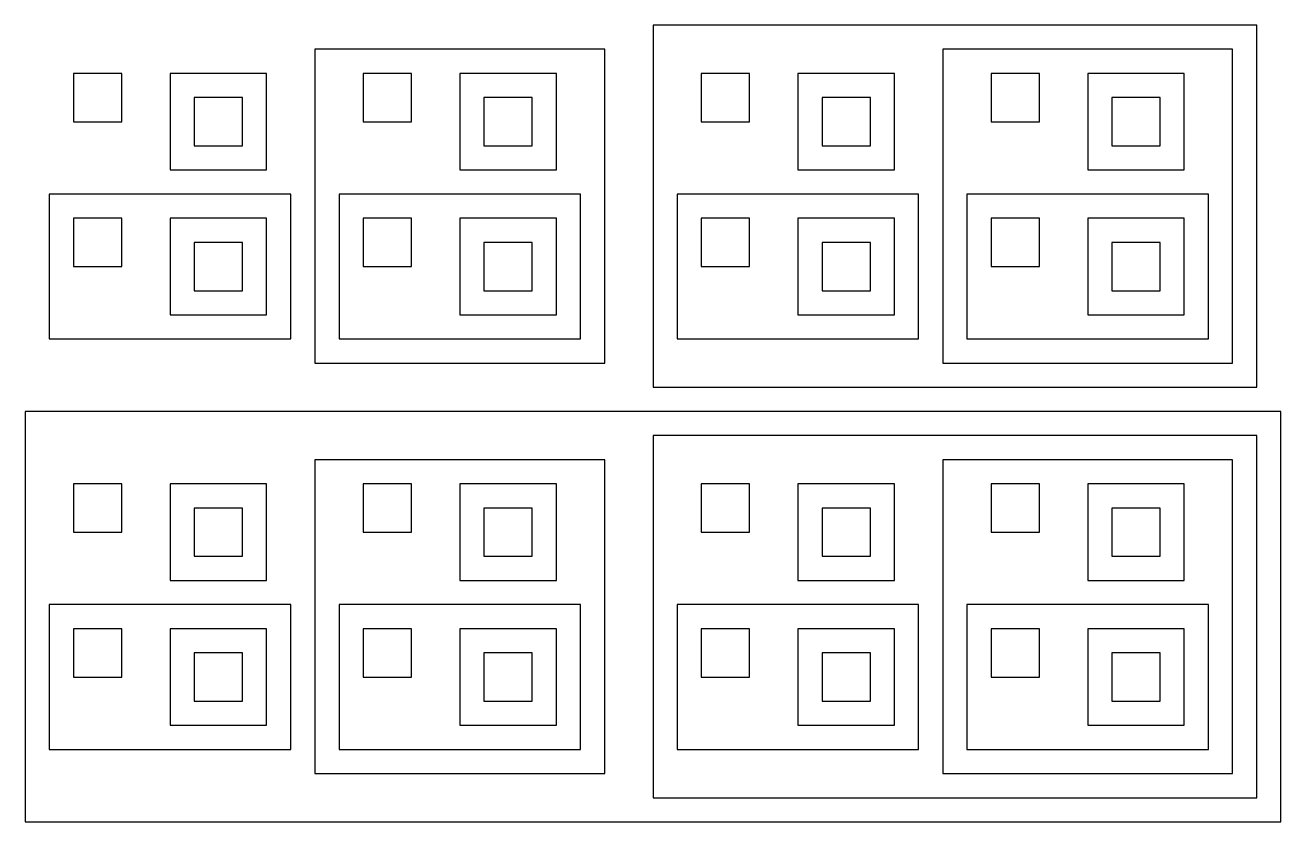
# Model space of a CAD drawing. Header units: millimetres. Extents: x 10 to 270, y 10 to 175.
import ezdxf

# ---------------------------------------------------------------- set-up
doc = ezdxf.new("R2010")
doc.units = ezdxf.units.MM
doc.header["$MEASUREMENT"] = 0
doc.layers.add('Default', color=18, linetype='Continuous', true_color=0x000000)

msp = doc.modelspace()

# ---------------------------------------------------------------- linework, layer by layer
at = {"layer": 'Default'}
for points in [[(140, 100), (265, 100), (265, 175), (140, 175)], [(70, 105), (130, 105), (130, 170), (70, 170)], [(200, 105), (260, 105), (260, 170), (200, 170)], [(20, 155), (30, 155), (30, 165), (20, 165)], [(40, 145), (60, 145), (60, 165), (40, 165)], [(80, 155), (90, 155), (90, 165), (80, 165)], [(100, 145), (120, 145), (120, 165), (100, 165)], [(150, 155), (160, 155), (160, 165), (150, 165)], [(170, 145), (190, 145), (190, 165), (170, 165)], [(210, 155), (220, 155), (220, 165), (210, 165)], [(230, 145), (250, 145), (250, 165), (230, 165)], [(45, 150), (55, 150), (55, 160), (45, 160)], [(105, 150), (115, 150), (115, 160), (105, 160)], [(175, 150), (185, 150), (185, 160), (175, 160)], [(235, 150), (245, 150), (245, 160), (235, 160)], [(15, 110), (65, 110), (65, 140), (15, 140)], [(75, 110), (125, 110), (125, 140), (75, 140)], [(145, 110), (195, 110), (195, 140), (145, 140)], [(205, 110), (255, 110), (255, 140), (205, 140)], [(20, 125), (30, 125), (30, 135), (20, 135)], [(40, 115), (60, 115), (60, 135), (40, 135)], [(80, 125), (90, 125), (90, 135), (80, 135)], [(100, 115), (120, 115), (120, 135), (100, 135)], [(150, 125), (160, 125), (160, 135), (150, 135)], [(170, 115), (190, 115), (190, 135), (170, 135)], [(210, 125), (220, 125), (220, 135), (210, 135)], [(230, 115), (250, 115), (250, 135), (230, 135)], [(45, 120), (55, 120), (55, 130), (45, 130)], [(105, 120), (115, 120), (115, 130), (105, 130)], [(175, 120), (185, 120), (185, 130), (175, 130)], [(235, 120), (245, 120), (245, 130), (235, 130)], [(10, 10), (270, 10), (270, 95), (10, 95)], [(140, 15), (265, 15), (265, 90), (140, 90)], [(70, 20), (130, 20), (130, 85), (70, 85)], [(200, 20), (260, 20), (260, 85), (200, 85)], [(20, 70), (30, 70), (30, 80), (20, 80)], [(40, 60), (60, 60), (60, 80), (40, 80)], [(80, 70), (90, 70), (90, 80), (80, 80)], [(100, 60), (120, 60), (120, 80), (100, 80)], [(150, 70), (160, 70), (160, 80), (150, 80)], [(170, 60), (190, 60), (190, 80), (170, 80)], [(210, 70), (220, 70), (220, 80), (210, 80)], [(230, 60), (250, 60), (250, 80), (230, 80)], [(45, 65), (55, 65), (55, 75), (45, 75)], [(105, 65), (115, 65), (115, 75), (105, 75)], [(175, 65), (185, 65), (185, 75), (175, 75)], [(235, 65), (245, 65), (245, 75), (235, 75)], [(15, 25), (65, 25), (65, 55), (15, 55)], [(75, 25), (125, 25), (125, 55), (75, 55)], [(145, 25), (195, 25), (195, 55), (145, 55)], [(205, 25), (255, 25), (255, 55), (205, 55)], [(20, 40), (30, 40), (30, 50), (20, 50)], [(40, 30), (60, 30), (60, 50), (40, 50)], [(80, 40), (90, 40), (90, 50), (80, 50)], [(100, 30), (120, 30), (120, 50), (100, 50)], [(150, 40), (160, 40), (160, 50), (150, 50)], [(170, 30), (190, 30), (190, 50), (170, 50)], [(210, 40), (220, 40), (220, 50), (210, 50)], [(230, 30), (250, 30), (250, 50), (230, 50)], [(45, 35), (55, 35), (55, 45), (45, 45)], [(105, 35), (115, 35), (115, 45), (105, 45)], [(175, 35), (185, 35), (185, 45), (175, 45)], [(235, 35), (245, 35), (245, 45), (235, 45)]]:
    msp.add_lwpolyline(points, close=True, dxfattribs=at)

doc.saveas('drawing.dxf')
